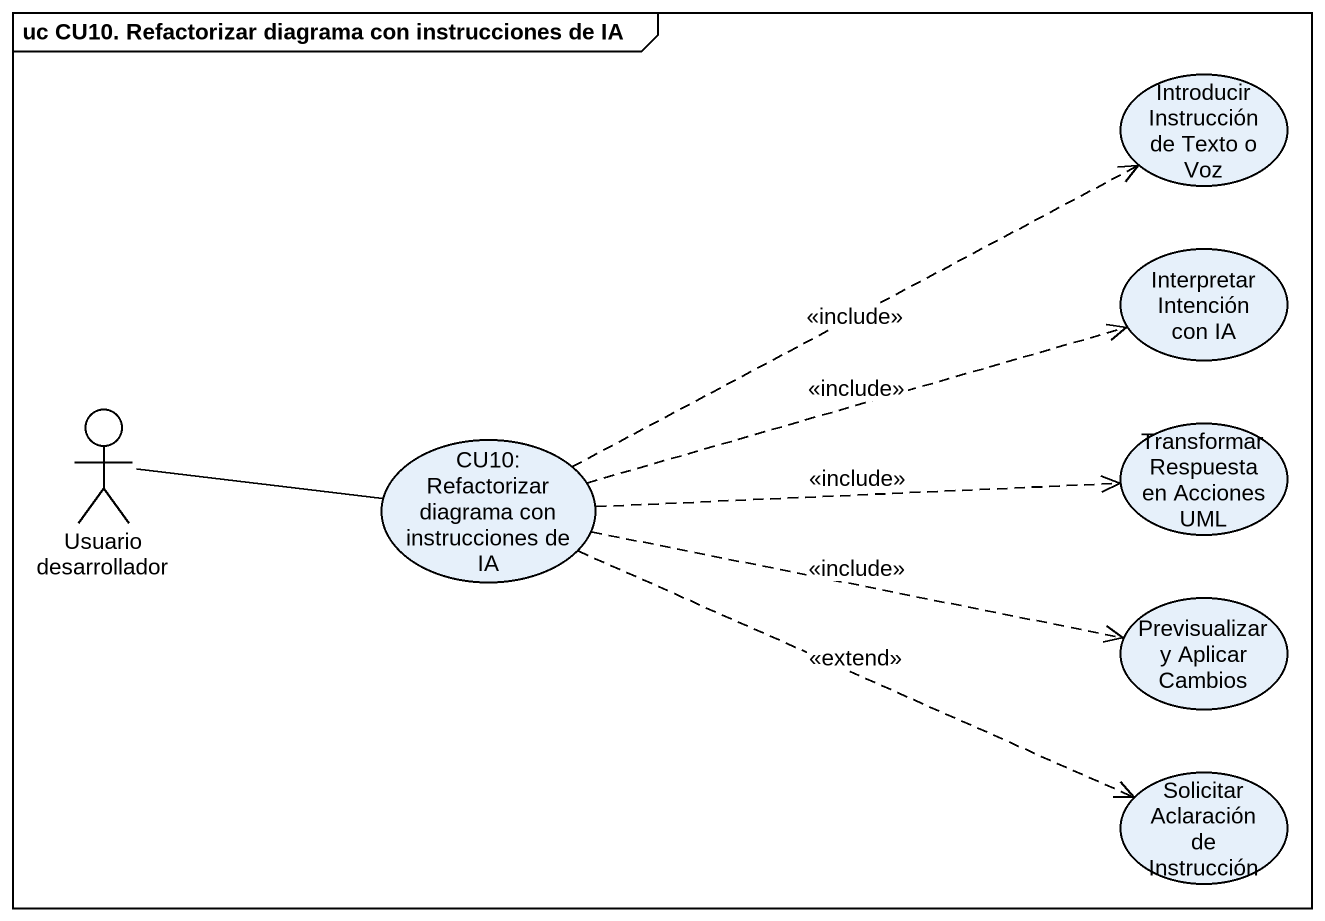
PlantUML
@startuml
mainframe uc CU10. Refactorizar diagrama con instrucciones de IA
usecase "Introducir Instrucción de Texto o Voz" as Introducir_Instrucción_de
usecase "Interpretar Intención con IA" as Interpretar_Intención_con_IA
actor "Usuario desarrollador" as Usuario_desarrollador
usecase "Transformar Respuesta en Acciones UML" as Transformar_Respuesta_en
usecase "CU10: Refactorizar diagrama con instrucciones de IA" as CU10_Refactorizar_diagrama
usecase "Previsualizar y Aplicar Cambios" as Previsualizar_y_Aplicar
usecase "Solicitar Aclaración de Instrucción" as Solicitar_Aclaración_de
Usuario_desarrollador -right- CU10_Refactorizar_diagrama
CU10_Refactorizar_diagrama .right.> Introducir_Instrucción_de : <<include>>
CU10_Refactorizar_diagrama .right.> Interpretar_Intención_con_IA : <<include>>
CU10_Refactorizar_diagrama .right.> Transformar_Respuesta_en : <<include>>
CU10_Refactorizar_diagrama .right.> Previsualizar_y_Aplicar : <<include>>
CU10_Refactorizar_diagrama .right.> Solicitar_Aclaración_de : <<extend>>
@enduml
